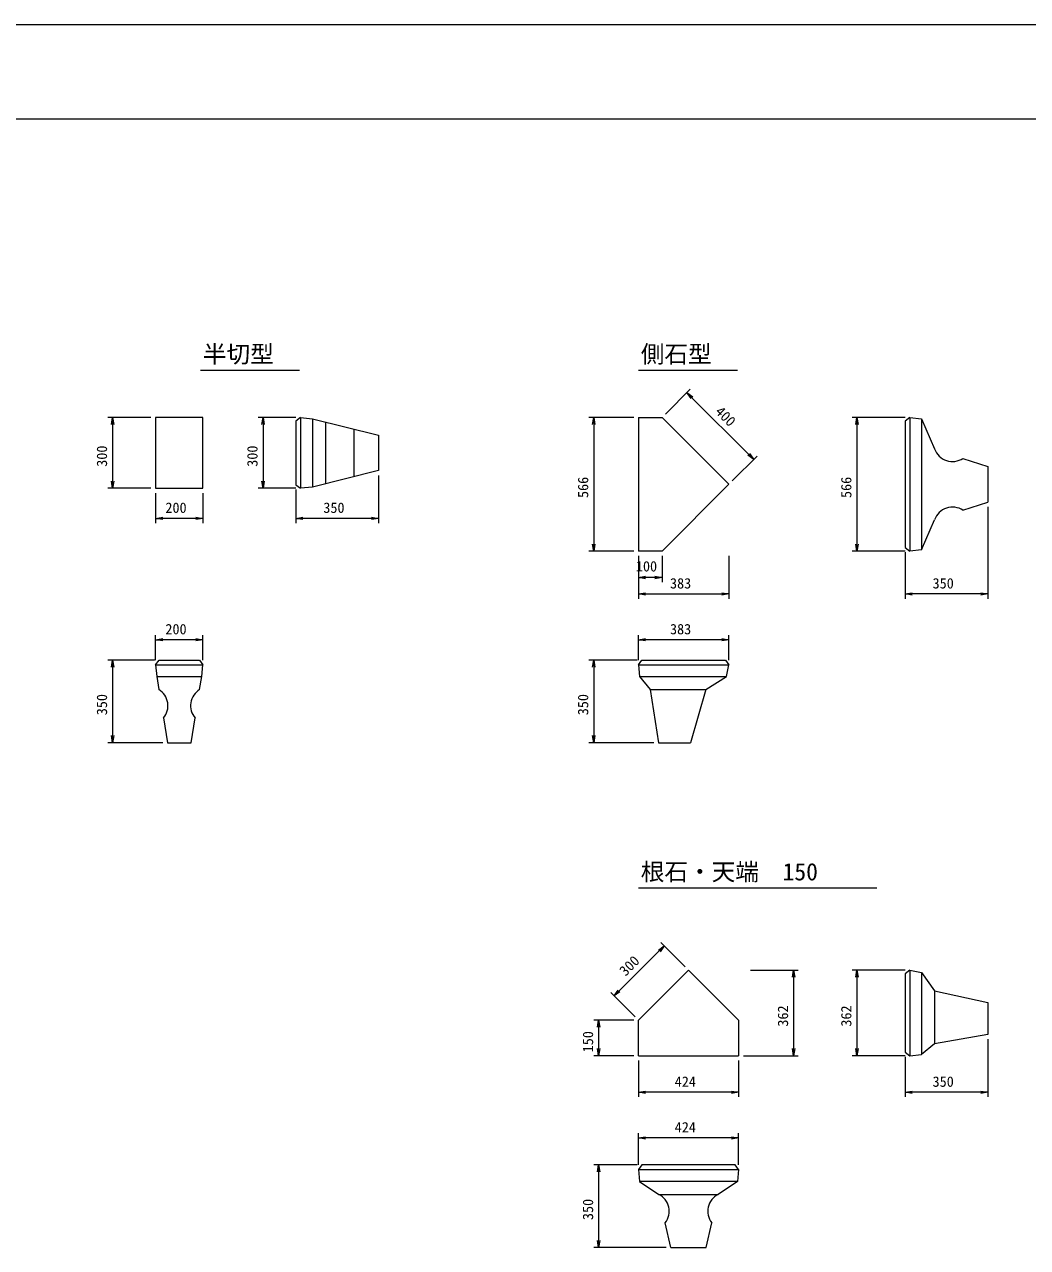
# Model space of a CAD drawing. Units: millimetres, scale not verified. Extents: x 5 to 84105, y -1 to 59399.
# Drawn here: x 21231 to 42457, y 33501 to 59399 of the extents above; entities that cross this region are included whole.
import ezdxf
from ezdxf.enums import TextEntityAlignment as Align

# ---------------------------------------------------------------- set-up
doc = ezdxf.new("R2010")
doc.units = ezdxf.units.MM
doc.header["$LTSCALE"] = 100
for name, color, linetype, lineweight in [('0_2', 7, 'Continuous', 13), ('D-STR-DIM_寸法_', 7, 'Continuous', 18), ('D-STR_構造物外形線_', 1, 'Continuous', 18), ('D-TTL-TXT_文字_', 7, 'Continuous', 18), ('D-TTL_外枠_', 2, 'Continuous', 18), ('DEFPOINTS_3', 8, 'Continuous', 18)]:
    doc.layers.add(name, color=color, linetype=linetype, lineweight=lineweight)
doc.styles.add('ＭＳ ゴシック', font='')
doc.styles.get('ＭＳ ゴシック').set_extended_font_data('MS Gothic')

msp = doc.modelspace()

# ---------------------------------------------------------------- linework, layer by layer
at = {"layer": '0_2'}
for p, q in [((35337.1, 51478.9), (35248.7, 51602.6)), ((35248.7, 51602.6), (35372.5, 51514.2)), ((35248.7, 51602.6), (35354.8, 51496.5)), ((23069.7, 50926.8), (23094.7, 51076.8)), ((23094.7, 51076.8), (23119.7, 50926.8)), ((23094.7, 51076.8), (23094.7, 50926.8)), ((26253.6, 50926.8), (26278.6, 51076.8)), ((26278.6, 51076.8), (26303.6, 50926.8)), ((26278.6, 51076.8), (26278.6, 50926.8)), ((33251.8, 50926.8), (33276.8, 51076.8)), ((33276.8, 51076.8), (33301.8, 50926.8)), ((33276.8, 51076.8), (33276.8, 50926.8)), ((38820.5, 50926.8), (38845.5, 51076.8)), ((38845.5, 51076.8), (38870.5, 50926.8)), ((38845.5, 51076.8), (38845.5, 50926.8)), ((36663.7, 50187.6), (36540, 50276)), ((36663.7, 50187.6), (36557.6, 50293.7)), ((36575.3, 50311.4), (36663.7, 50187.6)), ((23094.7, 49576.8), (23069.7, 49726.8)), ((23119.7, 49726.8), (23094.7, 49576.8)), ((23094.7, 49576.8), (23094.7, 49726.8)), ((26278.6, 49576.8), (26253.6, 49726.8)), ((26303.6, 49726.8), (26278.6, 49576.8)), ((26278.6, 49576.8), (26278.6, 49726.8)), ((24006.8, 48940.9), (24156.8, 48965.9)), ((24856.8, 48965.9), (25006.8, 48940.9)), ((26972.9, 48940.9), (27122.9, 48965.9)), ((28572.9, 48965.9), (28722.9, 48940.9)), ((24156.8, 48915.9), (24006.8, 48940.9)), ((24006.8, 48940.9), (24156.8, 48940.9)), ((25006.8, 48940.9), (24856.8, 48915.9)), ((25006.8, 48940.9), (24856.8, 48940.9)), ((27122.9, 48915.9), (26972.9, 48940.9)), ((26972.9, 48940.9), (27122.9, 48940.9)), ((28722.9, 48940.9), (28572.9, 48915.9)), ((28722.9, 48940.9), (28572.9, 48940.9)), ((33276.8, 48246.8), (33251.8, 48396.8)), ((33301.8, 48396.8), (33276.8, 48246.8)), ((33276.8, 48246.8), (33276.8, 48396.8)), ((38845.5, 48246.8), (38820.5, 48396.8)), ((38870.5, 48396.8), (38845.5, 48246.8)), ((38845.5, 48246.8), (38845.5, 48396.8)), ((34222.9, 47688.5), (34372.9, 47713.5)), ((34372.9, 47663.5), (34222.9, 47688.5)), ((34222.9, 47688.5), (34372.9, 47688.5)), ((34572.9, 47713.5), (34722.9, 47688.5)), ((34722.9, 47688.5), (34572.9, 47663.5)), ((34722.9, 47688.5), (34572.9, 47688.5)), ((34222.9, 47340), (34372.9, 47365)), ((34372.9, 47315), (34222.9, 47340)), ((34222.9, 47340), (34372.9, 47340)), ((35987.9, 47365), (36137.9, 47340)), ((36137.9, 47340), (35987.9, 47315)), ((36137.9, 47340), (35987.9, 47340)), ((39865.6, 47340), (40015.6, 47365)), ((40015.6, 47315), (39865.6, 47340)), ((39865.6, 47340), (40015.6, 47340)), ((41465.6, 47365), (41615.6, 47340)), ((41615.6, 47340), (41465.6, 47315)), ((41615.6, 47340), (41465.6, 47340)), ((24006.8, 46369.5), (24156.8, 46394.5)), ((24156.8, 46344.5), (24006.8, 46369.5)), ((24006.8, 46369.5), (24156.8, 46369.5)), ((24856.8, 46394.5), (25006.8, 46369.5)), ((25006.8, 46369.5), (24856.8, 46344.5)), ((25006.8, 46369.5), (24856.8, 46369.5)), ((34222.9, 46369.5), (34372.9, 46394.5)), ((34372.9, 46344.5), (34222.9, 46369.5)), ((34222.9, 46369.5), (34372.9, 46369.5)), ((35987.9, 46394.5), (36137.9, 46369.5)), ((36137.9, 46369.5), (35987.9, 46344.5)), ((36137.9, 46369.5), (35987.9, 46369.5)), ((23069.7, 45790.3), (23094.7, 45940.3)), ((23094.7, 45940.3), (23119.7, 45790.3)), ((23094.7, 45940.3), (23094.7, 45790.3)), ((33251.8, 45790.3), (33276.8, 45940.3)), ((33276.8, 45940.3), (33301.8, 45790.3)), ((33276.8, 45940.3), (33276.8, 45790.3)), ((23094.7, 44190.3), (23069.7, 44340.3)), ((23119.7, 44340.3), (23094.7, 44190.3)), ((23094.7, 44190.3), (23094.7, 44340.3)), ((33276.8, 44190.3), (33251.8, 44340.3)), ((33301.8, 44340.3), (33276.8, 44190.3)), ((33276.8, 44190.3), (33276.8, 44340.3)), ((34644.8, 39799.4), (34768.5, 39887.8)), ((34768.5, 39887.8), (34662.4, 39781.8)), ((34768.5, 39887.8), (34680.1, 39764.1)), ((37481.1, 39223.5), (37506.1, 39373.5)), ((37506.1, 39373.5), (37531.1, 39223.5)), ((37506.1, 39373.5), (37506.1, 39223.5)), ((38820.5, 39223.5), (38845.5, 39373.5)), ((38845.5, 39373.5), (38870.5, 39223.5)), ((38845.5, 39373.5), (38845.5, 39223.5)), ((33708.5, 38827.8), (33796.9, 38951.6)), ((33708.5, 38827.8), (33814.6, 38933.9)), ((33832.3, 38916.2), (33708.5, 38827.8)), ((33355.3, 38163.5), (33380.3, 38313.5)), ((33380.3, 38313.5), (33405.3, 38163.5)), ((33380.3, 38313.5), (33380.3, 38163.5)), ((33380.3, 37563.5), (33355.3, 37713.5)), ((33405.3, 37713.5), (33380.3, 37563.5)), ((33380.3, 37563.5), (33380.3, 37713.5)), ((37506.1, 37563.5), (37481.1, 37713.5)), ((37531.1, 37713.5), (37506.1, 37563.5)), ((37506.1, 37563.5), (37506.1, 37713.5)), ((38845.5, 37563.5), (38820.5, 37713.5)), ((38870.5, 37713.5), (38845.5, 37563.5)), ((38845.5, 37563.5), (38845.5, 37713.5)), ((34222.9, 36788.4), (34372.9, 36813.4)), ((34372.9, 36763.4), (34222.9, 36788.4)), ((34222.9, 36788.4), (34372.9, 36788.4)), ((36192.9, 36813.4), (36342.9, 36788.4)), ((36342.9, 36788.4), (36192.9, 36763.4)), ((36342.9, 36788.4), (36192.9, 36788.4)), ((39865.6, 36788.4), (40015.6, 36813.4)), ((40015.6, 36763.4), (39865.6, 36788.4)), ((39865.6, 36788.4), (40015.6, 36788.4)), ((41465.6, 36813.4), (41615.6, 36788.4)), ((41615.6, 36788.4), (41465.6, 36763.4)), ((41615.6, 36788.4), (41465.6, 36788.4)), ((34222.9, 35822.6), (34372.9, 35847.6)), ((34372.9, 35797.6), (34222.9, 35822.6)), ((34222.9, 35822.6), (34372.9, 35822.6)), ((36192.9, 35847.6), (36342.9, 35822.6)), ((36342.9, 35822.6), (36192.9, 35797.6)), ((36342.9, 35822.6), (36192.9, 35822.6)), ((33355.3, 35100.7), (33380.3, 35250.7)), ((33380.3, 35250.7), (33405.3, 35100.7)), ((33380.3, 35250.7), (33380.3, 35100.7)), ((33380.3, 33500.7), (33355.3, 33650.7)), ((33405.3, 33650.7), (33380.3, 33500.7)), ((33380.3, 33500.7), (33380.3, 33650.7))]:
    msp.add_line(p, q, dxfattribs=at)
at = {"layer": 'D-STR-DIM_寸法_'}
for p, q in [((34793.6, 51147.5), (35319.4, 51673.3)), ((35354.8, 51496.5), (36557.6, 50293.7)), ((23906.8, 51076.8), (22994.7, 51076.8)), ((26972.9, 51076.8), (26178.6, 51076.8)), ((34122.9, 51076.8), (33176.8, 51076.8)), ((39865.6, 51076.8), (38745.5, 51076.8)), ((23094.7, 50926.8), (23094.7, 49726.8)), ((26278.6, 50926.8), (26278.6, 49726.8)), ((33276.8, 50926.8), (33276.8, 48396.8)), ((38845.5, 50926.8), (38845.5, 48396.8)), ((36208.6, 49732.5), (36734.4, 50258.3)), ((28722.9, 49851.8), (28722.9, 48840.9)), ((23906.8, 49576.8), (22994.7, 49576.8)), ((24006.8, 49476.8), (24006.8, 48840.9)), ((25006.8, 49476.8), (25006.8, 48840.9)), ((26972.9, 49576.8), (26178.6, 49576.8)), ((26972.9, 49551.8), (26972.9, 48840.9)), ((41615.6, 49186.8), (41615.6, 47240)), ((24856.8, 48940.9), (24156.8, 48940.9)), ((28572.9, 48940.9), (27122.9, 48940.9)), ((34122.9, 48246.8), (33176.8, 48246.8)), ((39865.6, 48246.8), (38745.5, 48246.8)), ((39865.6, 48221.8), (39865.6, 47240)), ((34222.9, 48146.8), (34222.9, 47240)), ((34222.9, 48146.8), (34222.9, 47588.5)), ((34722.9, 48146.8), (34722.9, 47588.5)), ((36137.9, 48149.3), (36137.9, 47240)), ((34572.9, 47688.5), (34372.9, 47688.5)), ((34372.9, 47340), (35987.9, 47340)), ((41465.6, 47340), (40015.6, 47340)), ((24006.8, 45940.3), (24006.8, 46469.5)), ((24856.8, 46369.5), (24156.8, 46369.5)), ((25006.8, 45940.3), (25006.8, 46469.5)), ((34222.9, 45940.3), (34222.9, 46469.5)), ((35987.9, 46369.5), (34372.9, 46369.5)), ((36137.9, 45940.3), (36137.9, 46469.5)), ((23981.8, 45940.3), (22994.7, 45940.3)), ((34197.9, 45940.3), (33176.8, 45940.3)), ((23094.7, 45790.3), (23094.7, 44340.3)), ((33276.8, 45790.3), (33276.8, 44340.3)), ((24156.8, 44190.3), (22994.7, 44190.3)), ((34547.9, 44190.3), (33176.8, 44190.3)), ((35212.2, 39444.2), (34697.8, 39958.5)), ((34662.4, 39781.8), (33814.6, 38933.9)), ((36594.5, 39373.5), (37606.1, 39373.5)), ((39865.6, 39373.5), (38745.5, 39373.5)), ((37506.1, 39223.5), (37506.1, 37713.5)), ((38845.5, 39223.5), (38845.5, 37713.5)), ((34152.2, 38384.2), (33637.8, 38898.5)), ((34122.9, 38313.5), (33280.3, 38313.5)), ((33380.3, 38163.5), (33380.3, 37713.5)), ((41615.6, 37913.5), (41615.6, 36688.4)), ((34122.9, 37563.5), (33280.3, 37563.5)), ((36442.9, 37563.5), (37606.1, 37563.5)), ((39865.6, 37563.5), (38745.5, 37563.5)), ((34222.9, 37463.5), (34222.9, 36688.4)), ((36342.9, 37463.5), (36342.9, 36688.4)), ((39865.6, 37538.5), (39865.6, 36688.4)), ((36192.9, 36788.4), (34372.9, 36788.4)), ((41465.6, 36788.4), (40015.6, 36788.4)), ((34222.9, 35250.7), (34222.9, 35922.6)), ((36192.9, 35822.6), (34372.9, 35822.6)), ((36342.9, 35250.7), (36342.9, 35922.6)), ((34197.9, 35250.7), (33280.3, 35250.7)), ((33380.3, 35100.7), (33380.3, 33650.7)), ((34807.9, 33500.7), (33280.3, 33500.7))]:
    msp.add_line(p, q, dxfattribs=at)
at = {"layer": 'D-STR_構造物外形線_'}
for p, q in [((25006.8, 51076.8), (24006.8, 51076.8)), ((24006.8, 51076.8), (24006.8, 49576.8)), ((25006.8, 49576.8), (25006.8, 51076.8)), ((27072.9, 51076.8), (26972.9, 51001.8)), ((27072.9, 51076.8), (27072.9, 49576.8)), ((27072.9, 51076.8), (27322.9, 51051.8)), ((27322.9, 51051.8), (27322.9, 49601.8)), ((27322.9, 51051.8), (28722.9, 50701.8)), ((34222.9, 51076.8), (34222.9, 48246.8)), ((34222.9, 51076.8), (34722.9, 51076.8)), ((34722.9, 51076.8), (36137.9, 49661.8)), ((39965.6, 51076.8), (39865.6, 51001.8)), ((39965.6, 51076.8), (39965.6, 48246.8)), ((39965.6, 51076.8), (40215.6, 51051.8)), ((40215.6, 51051.8), (40215.6, 48271.8)), ((40215.6, 51051.8), (40490.6, 50411.8)), ((26972.9, 51001.8), (26972.9, 49651.8)), ((27597.9, 50983), (27597.9, 49670.5)), ((28197.9, 50833), (28197.9, 49820.5)), ((39865.6, 51001.8), (39865.6, 48321.8)), ((28722.9, 50701.8), (28722.9, 49951.8)), ((41090.6, 50211.8), (41615.6, 50036.8)), ((41615.6, 50036.8), (41615.6, 49286.8)), ((28722.9, 49951.8), (27322.9, 49601.8)), ((24006.8, 49576.8), (25006.8, 49576.8)), ((26972.9, 49651.8), (27072.9, 49576.8)), ((27322.9, 49601.8), (27072.9, 49576.8)), ((36137.9, 49661.8), (34722.9, 48246.8)), ((41090.6, 49111.8), (41615.6, 49286.8)), ((40215.6, 48271.8), (40490.6, 48911.8)), ((34722.9, 48246.8), (34222.9, 48246.8)), ((39865.6, 48321.8), (39965.6, 48246.8)), ((40215.6, 48271.8), (39965.6, 48246.8)), ((24006.8, 45840.3), (24081.8, 45940.3)), ((24006.8, 45840.3), (25006.8, 45840.3)), ((24006.8, 45840.3), (24031.8, 45590.3)), ((24081.8, 45940.3), (24931.8, 45940.3)), ((24931.8, 45940.3), (25006.8, 45840.3)), ((24981.8, 45590.3), (25006.8, 45840.3)), ((34222.9, 45840.3), (34297.9, 45940.3)), ((34222.9, 45840.3), (36137.9, 45840.3)), ((34222.9, 45840.3), (34247.9, 45590.3)), ((34297.9, 45940.3), (36062.9, 45940.3)), ((36062.9, 45940.3), (36137.9, 45840.3)), ((36087.9, 45590.3), (36137.9, 45840.3)), ((24031.8, 45590.3), (24981.8, 45590.3)), ((24031.8, 45590.3), (24076, 45315.3)), ((24937.6, 45315.3), (24981.8, 45590.3)), ((34247.9, 45590.3), (36087.9, 45590.3)), ((34247.9, 45590.3), (34472.9, 45315.3)), ((35647.9, 45315.3), (36087.9, 45590.3)), ((34472.9, 45315.3), (35647.9, 45315.3)), ((34472.9, 45315.3), (34647.9, 44190.3)), ((35647.9, 45315.3), (35322.9, 44190.3)), ((24172.5, 44715.3), (24256.8, 44190.3)), ((24756.8, 44190.3), (24841.2, 44715.3)), ((24256.8, 44190.3), (24756.8, 44190.3)), ((34647.9, 44190.3), (35322.9, 44190.3)), ((34222.9, 38313.5), (35282.9, 39373.5)), ((35282.9, 39373.5), (36342.9, 38313.5)), ((39965.6, 39373.5), (39865.6, 39298.5)), ((39965.6, 39373.5), (39965.6, 37563.5)), ((39965.6, 39373.5), (40215.6, 39323.5)), ((39865.6, 39298.5), (39865.6, 37638.5)), ((40215.6, 39323.5), (40490.6, 38938.5)), ((40215.6, 39323.5), (40215.6, 37588.5)), ((40490.6, 38938.5), (41615.6, 38688.5)), ((40490.6, 38938.5), (40490.6, 37813.5)), ((41615.6, 38688.5), (41615.6, 38013.5)), ((34222.9, 37563.5), (34222.9, 38313.5)), ((36342.9, 38313.5), (36342.9, 37563.5)), ((40490.6, 37813.5), (40215.6, 37588.5)), ((41615.6, 38013.5), (40490.6, 37813.5)), ((34222.9, 37563.5), (36342.9, 37563.5)), ((39865.6, 37638.5), (39965.6, 37563.5)), ((39965.6, 37563.5), (40215.6, 37588.5)), ((34297.9, 35250.7), (34222.9, 35150.7)), ((36267.9, 35250.7), (34297.9, 35250.7)), ((36342.9, 35150.7), (36267.9, 35250.7)), ((34222.9, 35150.7), (36342.9, 35150.7)), ((34222.9, 35150.7), (34247.9, 34900.7)), ((36342.9, 35150.7), (36317.9, 34900.7)), ((36317.9, 34900.7), (34247.9, 34900.7)), ((34247.9, 34900.7), (34657.9, 34625.7)), ((36317.9, 34900.7), (35907.9, 34625.7)), ((34657.9, 34625.7), (35907.9, 34625.7)), ((34907.9, 33500.7), (34791.2, 34025.7)), ((35657.9, 33500.7), (35774.5, 34025.7)), ((34907.9, 33500.7), (35657.9, 33500.7))]:
    msp.add_line(p, q, dxfattribs=at)
for centre, start, end in [((40868.1, 50544.1), 199.3263, 303.80381), ((40868.1, 48779.4), 56.19619, 160.6737), ((23867.4, 44974), 319.6991, 58.56125), ((25146.3, 44974), 121.43875, 220.3009), ((34474.6, 34270.2), 322.32775, 62.72987), ((36091.1, 34270.2), 117.27013, 217.67225)]:
    msp.add_arc(centre, 400, start, end, dxfattribs=at)
at = {"layer": 'D-TTL-TXT_文字_'}
for p, q in [((24956.8, 52076.8), (27049.3, 52076.8)), ((34222.9, 52076.8), (36319.2, 52076.8)), ((34222.9, 41115.3), (39266.5, 41115.3))]:
    msp.add_line(p, q, dxfattribs=at)
at = {"layer": 'D-TTL_外枠_'}
msp.add_line((2305.1, 57399.1), (81805.1, 57399.1), dxfattribs=at)
at = {"layer": 'DEFPOINTS_3'}
msp.add_line((5.1, 59399.1), (84105.1, 59399.1), dxfattribs=at)

# ---------------------------------------------------------------- texts
at = {"layer": 'D-STR-DIM_寸法_', "style": 'ＭＳ ゴシック'}
for s, rotation, p in [('400', 315, (35785.9, 51136.1)), ('300', 90, (23044.7, 50033.6)), ('300', 90, (26228.6, 50033.6)), ('566', 90, (33226.8, 49371.7)), ('566', 90, (38795.5, 49371.7)), ('350', 90, (23044.7, 44772.1)), ('350', 90, (33226.8, 44772.1)), ('300', 45, (33995.9, 39185.9)), ('362', 90, (37456.1, 38178.4)), ('362', 90, (38795.5, 38178.4)), ('150', 90, (33330.3, 37634.7)), ('350', 90, (33330.3, 34082.6))]:
    msp.add_text(s, height=219.9, rotation=rotation, dxfattribs=at).set_placement(p, align=Align.BOTTOM_LEFT)
for s, p in [('200', (24212.9, 48990.9)), ('350', (27554.7, 48990.9)), ('100', (34169.1, 47750)), ('383', (34891, 47390)), ('350', (40447.5, 47390)), ('200', (24212.9, 46419.5)), ('383', (34891, 46419.5)), ('424', (34991.2, 36838.4)), ('350', (40447.5, 36838.4)), ('424', (34991.2, 35872.6))]:
    msp.add_text(s, height=219.9, dxfattribs=at).set_placement(p, align=Align.BOTTOM_LEFT)
at = {"layer": 'D-TTL-TXT_文字_', "style": 'ＭＳ ゴシック'}
for s, p in [('半切型', (25006.8, 52126.8)), ('側石型', (34272.9, 52126.8)), ('根石・天端\u3000150', (34272.9, 41165.3))]:
    msp.add_text(s, height=366.6, dxfattribs=at).set_placement(p, align=Align.BOTTOM_LEFT)

doc.saveas('drawing.dxf')
